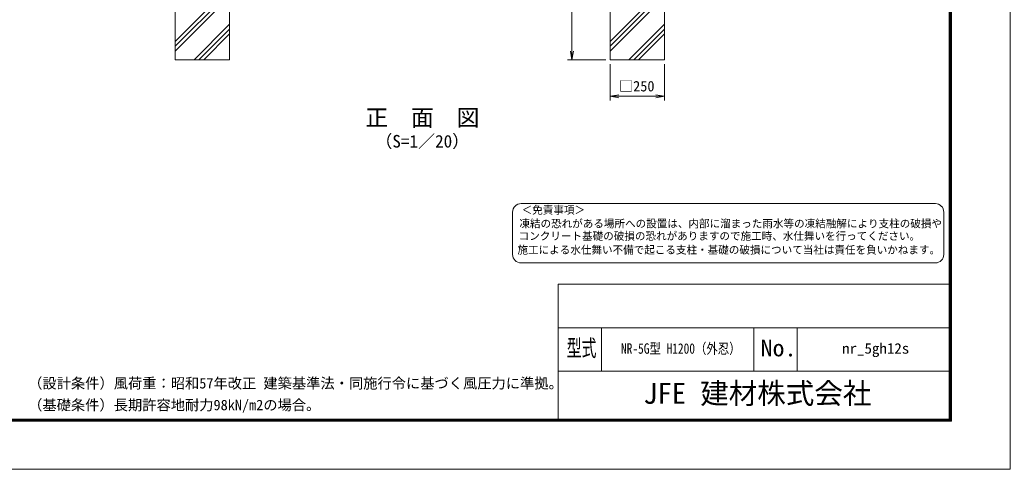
# Model space of a CAD drawing. Units: millimetres, scale not verified. Extents: x -4200 to 4200, y -2970 to 2970.
# Drawn here: x -356 to 4200, y -2970 to -905 of the extents above; entities that cross this region are included whole.
import ezdxf
from ezdxf.enums import TextEntityAlignment as Align

# ---------------------------------------------------------------- set-up
doc = ezdxf.new("R2010")
doc.units = ezdxf.units.MM
doc.header["$LTSCALE"] = 20
for name, color, linetype, lineweight in [('0-0_D-STR-TXT', 7, 'Continuous', 9), ('0-1_D-TTL', 7, 'Continuous', 9), ('0-2_D-TTL-TXT', 7, 'Continuous', 18), ('0-3_D-STR4', 7, 'Continuous', 9), ('0-7_D-DCR-HCH', 7, 'Continuous', 9), ('0-9_D-STR-DIM', 7, 'Continuous', 9), ('0-A_0', 7, 'Continuous', 9)]:
    doc.layers.add(name, color=color, linetype=linetype, lineweight=lineweight)
doc.styles.add('ＭＳ ゴシック', font='')
doc.styles.get('ＭＳ ゴシック').set_extended_font_data('MS Gothic')

# ---------------------------------------------------------------- blocks, each defined once
blk = doc.blocks.new('_Open')
at = {"layer": '0-A_0'}
blk.add_line((-20, 3.33), (0, 0), dxfattribs=at)
blk.add_lwpolyline([(-20, -3.33), (0, 0), (-20, 0)], dxfattribs=at)

msp = doc.modelspace()

# ---------------------------------------------------------------- linework, layer by layer
at = {"layer": '0-1_D-TTL'}
for p, q in [((2120, -2120), (2120, -2740)), ((2120, -2120), (3920, -2120)), ((2120, -2320), (3920, -2320)), ((2320, -2320), (2320, -2520)), ((3020, -2320), (3020, -2520)), ((3220, -2320), (3220, -2520)), ((2120, -2520), (3920, -2520))]:
    msp.add_line(p, q, dxfattribs=at)
at = {"layer": '0-1_D-TTL', "color": 2, "lineweight": 18}
msp.add_lwpolyline([(-4200, 2970), (4200, 2970), (4200, -2970), (-4200, -2970)], close=True, dxfattribs=at)
at = {"layer": '0-1_D-TTL'}
for points in [[(-3930, 2750), (3930, 2750), (3930, -2750), (-3930, -2750)], [(-3927.5, 2747.5), (3927.5, 2747.5), (3927.5, -2747.5), (-3927.5, -2747.5)], [(-3925, 2745), (3925, 2745), (3925, -2745), (-3925, -2745)], [(-3922.5, 2742.5), (3922.5, 2742.5), (3922.5, -2742.5), (-3922.5, -2742.5)], [(-3920, 2740), (3920, 2740), (3920, -2740), (-3920, -2740)]]:
    msp.add_lwpolyline(points, close=True, dxfattribs=at)
at = {"layer": '0-2_D-TTL-TXT', "color": 2}
for p, q in [((3855.68, -1749.62), (1949.86, -1749.62)), ((1910.9, -1788.58), (1910.9, -1983.41)), ((3894.64, -1983.41), (3894.64, -1788.58)), ((1949.86, -2022.37), (3855.68, -2022.37))]:
    msp.add_line(p, q, dxfattribs=at)
for centre, start, end in [((1949.86, -1788.58), 90, 180), ((3855.68, -1788.58), 0, 90), ((1949.86, -1983.41), 180, 270), ((3855.68, -1983.41), 270, 0)]:
    msp.add_arc(centre, 38.97, start, end, dxfattribs=at)
at = {"layer": '0-3_D-STR4'}
for p, q in [((359.22, -588.63), (359.22, -1088.63)), ((609.22, -588.63), (609.22, -1088.63)), ((2359.22, -588.63), (2359.22, -1088.63)), ((2609.22, -588.63), (2609.22, -1088.63)), ((359.22, -1088.63), (609.22, -1088.63)), ((2609.22, -1088.63), (2359.22, -1088.63))]:
    msp.add_line(p, q, dxfattribs=at)
at = {"layer": '0-7_D-DCR-HCH'}
for p, q in [((359.22, -1004.65), (609.22, -754.65)), ((2359.22, -1004.65), (2609.22, -754.65)), ((359.22, -1026.75), (609.22, -776.75)), ((359.22, -1048.84), (609.22, -798.84)), ((2359.22, -1026.75), (2609.22, -776.75)), ((2359.22, -1048.84), (2609.22, -798.84)), ((445.94, -1088.63), (609.22, -925.36)), ((468.04, -1088.63), (609.22, -947.46)), ((2445.94, -1088.63), (2609.22, -925.36)), ((2468.04, -1088.63), (2609.22, -947.46)), ((490.14, -1088.63), (609.22, -969.55)), ((2490.14, -1088.63), (2609.22, -969.55))]:
    msp.add_line(p, q, dxfattribs=at)
at = {"layer": '0-9_D-STR-DIM'}
for p, q in [((2184, -628.63), (2184, -1048.63)), ((2339.22, -1088.63), (2164, -1088.63)), ((2359.22, -1108.63), (2359.22, -1276.33)), ((2609.22, -1108.63), (2609.22, -1276.33)), ((2399.22, -1256.33), (2569.22, -1256.33))]:
    msp.add_line(p, q, dxfattribs=at)

# ---------------------------------------------------------------- block references
at = {"layer": '0-9_D-STR-DIM', "xscale": 2, "yscale": 2}
for p, rotation in [((2184, -1088.63), 270), ((2359.22, -1256.33), 180)]:
    msp.add_blockref('_Open', p, dxfattribs=dict(at, rotation=rotation))
msp.add_blockref('_Open', (2609.22, -1256.33), dxfattribs=at)

# ---------------------------------------------------------------- texts
at = {"layer": '0-0_D-STR-TXT', "style": 'ＭＳ ゴシック'}
for s, p in [('（設計条件）風荷重：昭和57年改正 建築基準法・同施行令に基づく風圧力に準拠。', (-317.45, -2613.6)), ('（基礎条件）長期許容地耐力98kN/m2の場合。', (-317.45, -2713.6))]:
    msp.add_text(s, height=48.09, dxfattribs=at).set_placement(p, align=Align.BOTTOM_LEFT)
at = {"layer": '0-2_D-TTL-TXT', "style": 'ＭＳ ゴシック'}
for s, height, p in [('正\u3000面\u3000図', 76.98, (1233.64, -1416.31)), ('（S=1／20）', 57.77, (1279.12, -1509.5)), ('＜免責事項＞ \u3000\u3000', 35.63, (1952.75, -1807.42)), ('凍結の恐れがある場所への設置は、内部に溜まった雨水等の凍結融解により支柱の破損や', 35.63, (1942.21, -1870.16)), ('コンクリート基礎の破損の恐れがありますので施工時、水仕舞いを行ってください。', 35.63, (1939.01, -1927.37)), ('施工による水仕舞い不備で起こる支柱・基礎の破損について当社は責任を負いかねます。 ', 35.63, (1933.56, -1990.88)), ('JFE 建材株式会社', 96.19, (2512.38, -2698.5))]:
    msp.add_text(s, height=height, dxfattribs=at).set_placement(p, align=Align.BOTTOM_LEFT)
for s, height, width, p in [('型式', 76.98, 0.65, (2160.27, -2474.8)), ('NR-5G型 H1200（外忍）', 48.09, 0.8, (2409.69, -2454.1)), ('No.', 76.98, 1.05, (3052, -2474.8)), ('nr_5gh12s', 48.09, 1.05, (3426.67, -2453.7))]:
    msp.add_text(s, height=height, dxfattribs=dict(at, width=width)).set_placement(p, align=Align.BOTTOM_LEFT)
at = {"layer": '0-9_D-STR-DIM', "style": 'ＭＳ ゴシック'}
msp.add_text('□250', height=48.09, dxfattribs=at).set_placement((2400.07, -1248.57), align=Align.BOTTOM_LEFT)

doc.saveas('drawing.dxf')
